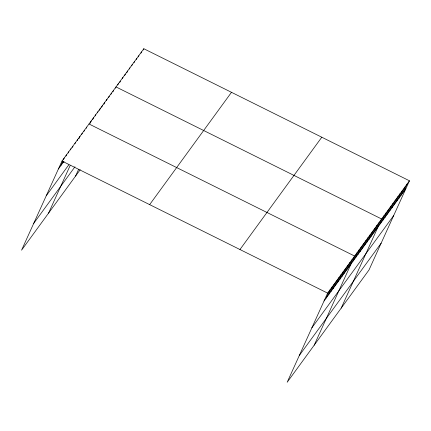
<?xml version="1.0" encoding="UTF-8"?>
<svg xmlns="http://www.w3.org/2000/svg" width="431" height="431" viewBox="0 0 431 431"><rect width="100%" height="100%" fill="white"/><g stroke="black" fill="none" stroke-linecap="round" stroke-linejoin="round"><path stroke-width="0.65" d="M409.45 180.799L327.614 293.112L287.17 382.265L369.006 269.957L409.45 180.799L143.83 48.735L61.994 161.043L21.55 250.201L80.198 169.712M60.647 165.887L62.856 161.005M63.411 159.788L64.241 157.956M62.894 162.799L63.449 161.582M65.938 156.087L66.493 154.869M68.19 153L68.744 151.782M70.442 149.913L70.991 148.69M72.413 147.434L72.968 146.211M74.94 143.733L75.495 142.516M77.192 140.646L77.747 139.428M78.889 138.777L79.994 136.336M81.691 134.472L82.246 133.249M83.943 131.38L84.498 130.162M86.195 128.293L86.75 127.075M48.558 213.135L70.108 165.623M90.144 123.336L91.248 120.895M92.67 119.635L93.5 117.808M95.197 115.939L95.752 114.716M97.449 112.852L97.999 111.629M99.421 110.374L100.251 108.542M101.673 107.281L102.503 105.455M103.919 104.194L104.749 102.362M106.446 100.498L107.001 99.275M108.698 97.406L109.253 96.188M110.95 94.319L111.505 93.101M112.922 91.841L113.477 90.623M75.565 176.074L78.604 169.372M115.449 88.145L116.004 86.922L381.624 218.986L341.185 308.138M117.771 84.961L118.326 83.738M119.813 82.386L120.368 81.168M122.409 78.598L122.959 77.375M124.726 75.414L125.281 74.191M126.768 72.844L127.598 71.013M129.365 69.052L129.92 67.829M131.681 65.868L132.236 64.65M134.003 62.684L134.553 61.466M136.32 59.505L136.875 58.282M138.362 56.93L138.917 55.712M140.959 53.137L141.508 51.919M143.275 49.958L143.83 48.735M326.267 297.95L329.86 290.02M328.514 294.863L332.112 286.933M330.766 291.776L334.364 283.846M333.018 288.689L336.616 280.753M335.27 285.597L338.863 277.666M337.516 282.51L341.115 274.579M339.768 279.423L343.367 271.492M342.02 276.33L345.619 268.4M344.272 273.243L347.865 265.313M346.519 270.156L350.117 262.226M348.771 267.069L352.369 259.139M314.177 345.199L354.621 256.046L88.996 123.983M353.269 260.89L356.868 252.959M355.521 257.803L359.12 249.872M357.773 254.716L361.372 246.78M360.025 251.623L363.619 243.693M362.272 248.536L365.871 240.606M364.524 245.449L368.122 237.519M366.776 242.362L370.374 234.426M369.028 239.27L372.621 231.339M371.274 236.183L374.873 228.252M373.526 233.096L377.125 225.165M375.778 230.003L379.377 222.073M380.347 223.737L383.946 215.802M382.663 220.553L386.262 212.623M384.985 217.369L388.579 209.439M387.302 214.191L390.901 206.26M389.619 211.007L393.217 203.076M391.941 207.823L395.539 199.892M394.257 204.644L397.856 196.714M396.579 201.46L400.173 193.53M398.896 198.276L402.495 190.346M401.213 195.098L404.811 187.167M403.535 191.914L407.133 183.983M58.395 168.979L64.02 161.253M46.236 195.782L68.739 164.895M33.71 223.398L74.967 166.775M149.649 204.628L231.485 92.32M239.959 249.527L321.795 137.22M324.015 301.043L405.851 188.73M311.855 327.846L393.692 215.538M299.329 355.462L381.166 243.149M61.994 161.043L327.614 293.112"/></g></svg>
